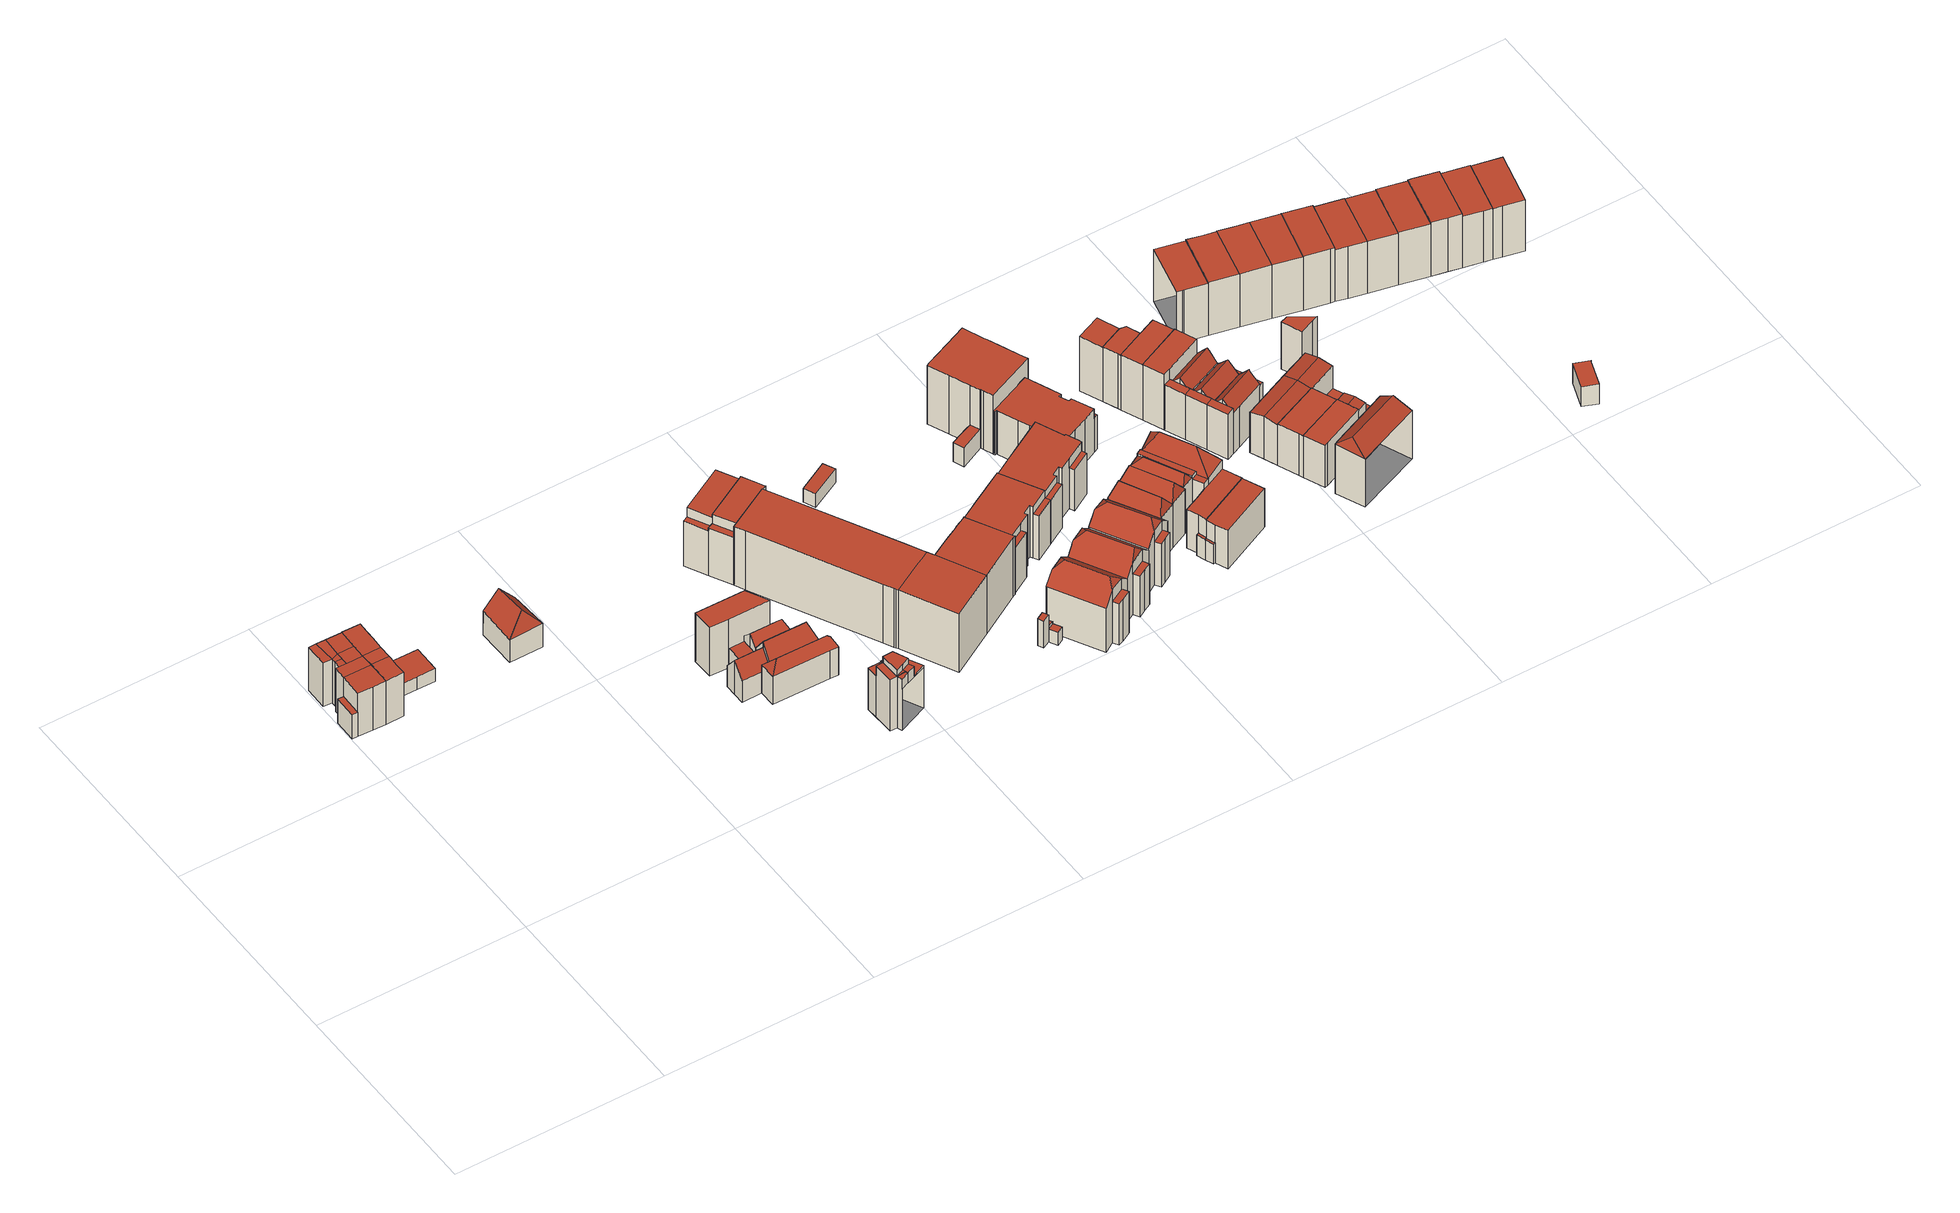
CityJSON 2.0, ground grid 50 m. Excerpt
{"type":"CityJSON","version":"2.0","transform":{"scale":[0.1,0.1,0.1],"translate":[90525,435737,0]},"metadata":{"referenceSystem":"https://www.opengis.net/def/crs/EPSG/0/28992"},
"CityObjects":{
"building1":{"type":"Building","attributes":{"TerrainHeight":1.72,"bron_tex":"UltraCAM-X 10cm juni 2008","voll_tex":"complete","bron_geo":"Lidar 15-30 punten - nov. 2008","status":"1","isWatertight":"0"},"geometry":[{"type":"MultiSurface","lod":"2","boundaries":[[[0,1,2,3]],[[3,2,4,5]],[[6,7,8,3]],[[9,10,11,12]],[[13,14,15,16,17,18]],[[5,11,6,3]],[[19,20,21,22]],[[23,24,25,26,27]],[[27,26,1,0,28,29]],[[18,17,30,31]],[[31,30,32,33,34,35,36]],[[7,28,0,8]],[[37,38,39,40,41,42]],[[43,44,45,46,47,48,49,50,51,52,53,54,55,56,57,58,59,60]],[[5,4,61,62]],[[7,6,58,63]],[[9,12,60,59]],[[12,11,64,65]],[[66,10,6]],[[10,9,59,58]],[[13,18,26,25]],[[17,16,37,67]],[[16,15,51,50]],[[15,14,52,51]],[[14,13,68,52]],[[11,5,62,64]],[[19,22,54,53]],[[22,21,55,54]],[[20,19,53,69]],[[23,27,21,20]],[[25,24,70,68]],[[24,23,69,70]],[[27,29,56,55]],[[29,28,57,56]],[[18,31,1,26]],[[30,17,67,71]],[[31,36,2,1]],[[36,35,4,2]],[[35,34,72,4]],[[34,33,44,43]],[[33,32,45,44]],[[32,30,71,42]],[[28,7,63,57]],[[42,41,46,45]],[[41,40,47,46]],[[40,39,48,47]],[[39,38,49,48]],[[38,37,50,49]]],"semantics":{"surfaces":[{"type":"RoofSurface"},{"type":"GroundSurface"},{"type":"WallSurface"}],"values":[0,0,0,0,0,0,0,0,0,0,0,0,0,1,2,2,2,2,2,2,2,2,2,2,2,2,2,2,2,2,2,2,2,2,2,2,2,2,2,2,2,2,2,2,2,2,2,2]}}]},
"building2":{"type":"Building","attributes":{"TerrainHeight":2.91,"bron_tex":"UltraCAM-X 10cm juni 2008","voll_tex":"complete","bron_geo":"Lidar 15-30 punten - nov. 2008","status":"1","isWatertight":"0"},"geometry":[{"type":"MultiSurface","lod":"2","boundaries":[[[73,74,75,76,77,78]],[[74,79,80,75]],[[80,76,75]],[[81,82,83,84,85,86]],[[74,73,87,88]],[[73,78,89,90]],[[78,77,84,83]],[[77,76,85,84]],[[79,74,88,91]],[[80,79,81,86]],[[76,80,86,85]]],"semantics":{"surfaces":[{"type":"RoofSurface"},{"type":"GroundSurface"},{"type":"WallSurface"}],"values":[0,0,0,1,2,2,2,2,2,2,2]}}]},
"building3":{"type":"Building","attributes":{"TerrainHeight":2.31,"bron_tex":"UltraCAM-X 10cm juni 2008","voll_tex":"complete","bron_geo":"Lidar 15-30 punten - nov. 2008","status":"1","isWatertight":"1"},"geometry":[{"type":"MultiSurface","lod":"2","boundaries":[[[92,93,94,95,96]],[[97,98,99,100,101]],[[92,96,98,97]],[[96,95,99,98]],[[95,94,100,99]],[[94,93,101,100]],[[93,92,97,101]]],"semantics":{"surfaces":[{"type":"RoofSurface"},{"type":"GroundSurface"},{"type":"WallSurface"}],"values":[0,1,2,2,2,2,2]}}]},
"building4":{"type":"Building","attributes":{"TerrainHeight":3.4,"bron_tex":"UltraCAM-X 10cm juni 2008","voll_tex":"complete","bron_geo":"Lidar 15-30 punten - nov. 2008","status":"1","isWatertight":"0"},"geometry":[{"type":"MultiSurface","lod":"2","boundaries":[[[102,103,104,105,106]],[[107,102,106,108,109,110]],[[111,112,113,114]],[[115,116,112,111]],[[117,118,119,120,121,122,123]],[[124,114,108,106]],[[111,124,106,125]],[[114,113,117,126]],[[113,112,127,117]],[[115,111,125,105]],[[112,116,118,127]],[[116,115,128,118]],[[103,102,129,120]],[[105,104,119,128]],[[104,103,120,119]],[[102,107,121,129]],[[107,110,122,121]],[[110,109,130,131]],[[109,108,126,123]]],"semantics":{"surfaces":[{"type":"RoofSurface"},{"type":"GroundSurface"},{"type":"WallSurface"}],"values":[0,0,0,0,1,2,2,2,2,2,2,2,2,2,2,2,2,2,2]}}]},
"building5":{"type":"Building","attributes":{"TerrainHeight":3.57,"bron_tex":"UltraCAM-X 10cm juni 2008","voll_tex":"complete","bron_geo":"Lidar 15-30 punten - nov. 2008","status":"1","isWatertight":"0"},"geometry":[{"type":"MultiSurface","lod":"2","boundaries":[[[132,133,134,135]],[[135,134,136,137]],[[130,138,139,140,141,131]],[[99,117,123,122,142,100]],[[131,141,142,122]],[[141,140,100,142]],[[140,139,143,100]],[[138,130,123,126]],[[132,135,144,138]],[[134,133,117,145]],[[133,132,126,117]],[[135,137,139,144]],[[137,136,99,143]],[[136,134,145,99]]],"semantics":{"surfaces":[{"type":"RoofSurface"},{"type":"GroundSurface"},{"type":"WallSurface"}],"values":[0,0,0,1,2,2,2,2,2,2,2,2,2,2]}}]},
"building6":{"type":"Building","attributes":{"TerrainHeight":3.4,"bron_tex":"UltraCAM-X 10cm juni 2008","voll_tex":"complete","bron_geo":"Lidar 15-30 punten - nov. 2008","status":"1","isWatertight":"0"},"geometry":[{"type":"MultiSurface","lod":"2","boundaries":[[[146,147,148]],[[148,147,149,150,151]],[[150,149,152]],[[146,153,154,152,149,147]],[[119,118,155,156,157,158]],[[146,148,119,158]],[[148,151,128,119]],[[151,150,118,128]],[[150,152,155,118]],[[152,154,156,155]],[[154,153,157,156]],[[153,146,158,157]]],"semantics":{"surfaces":[{"type":"RoofSurface"},{"type":"GroundSurface"},{"type":"WallSurface"}],"values":[0,0,0,0,1,2,2,2,2,2,2,2]}}]},
"building7":{"type":"Building","attributes":{"TerrainHeight":2.7,"bron_tex":"UltraCAM-X 10cm juni 2008","voll_tex":"complete","bron_geo":"Lidar 15-30 punten - nov. 2008","status":"1","isWatertight":"0"},"geometry":[{"type":"MultiSurface","lod":"2","boundaries":[[[159,160,161,162]],[[161,163,164,165]],[[166,167,168]],[[168,169,170,171,172]],[[173,174,175,176,177]],[[178,179,180,181,182,183]],[[184,185,186,187]],[[188,189,190,191,192,193]],[[184,187,176,175]],[[187,186,180,179]],[[186,194,168,172]],[[194,185,166,168]],[[185,184,162,161]],[[159,162,175,174]],[[161,160,192,191]],[[160,159,195,192]],[[164,163,196,197]],[[163,161,191,190]],[[167,166,161,165]],[[172,171,181,180]],[[171,170,198,199]],[[170,169,197,198]],[[169,167,165,164]],[[173,177,200,193]],[[174,173,193,195]],[[178,183,188,200]],[[183,182,189,188]],[[182,181,199,201]],[[179,178,177,176]]],"semantics":{"surfaces":[{"type":"RoofSurface"},{"type":"GroundSurface"},{"type":"WallSurface"}],"values":[0,0,0,0,0,0,0,1,2,2,2,2,2,2,2,2,2,2,2,2,2,2,2,2,2,2,2,2,2]}}]},
"building8":{"type":"Building","attributes":{"TerrainHeight":1.32,"bron_tex":"UltraCAM-X 10cm juni 2008","voll_tex":"complete","bron_geo":"Lidar 15-30 punten - nov. 2008","status":"1","isWatertight":"0"},"geometry":[{"type":"MultiSurface","lod":"2","boundaries":[[[202,203,204,205]],[[206,207,208,209]],[[210,211,212,213]],[[208,207,210,213]],[[202,205,212,211]],[[204,203,206,209]]],"semantics":{"surfaces":[{"type":"RoofSurface"},{"type":"GroundSurface"},{"type":"WallSurface"}],"values":[0,0,1,2,2,2]}}]},
"building9":{"type":"Building","attributes":{"TerrainHeight":0.57,"bron_tex":"UltraCAM-X 10cm juni 2008","voll_tex":"complete","bron_geo":"Lidar 15-30 punten - nov. 2008","status":"1","isWatertight":"0"},"geometry":[{"type":"MultiSurface","lod":"2","boundaries":[[[214,215,216,217,218,219]],[[220,221,222,223]],[[213,212,224,225,226]],[[221,220,209,208]],[[223,222,226,227]],[[222,221,213,226]],[[215,214,205,204]],[[214,219,224,212]],[[219,218,225,224]],[[218,217,228,225]],[[217,216,227,228]],[[216,215,220,223]]],"semantics":{"surfaces":[{"type":"RoofSurface"},{"type":"GroundSurface"},{"type":"WallSurface"}],"values":[0,0,1,2,2,2,2,2,2,2,2,2]}}]},
"building10":{"type":"Building","attributes":{"TerrainHeight":-0.59,"bron_tex":"UltraCAM-X 10cm juni 2008","voll_tex":"complete","bron_geo":"Lidar 15-30 punten - nov. 2008","status":"1","isWatertight":"0"},"geometry":[{"type":"MultiSurface","lod":"2","boundaries":[[[229,230,231,232,233,234,235,236,237,238,239,240,241,242]],[[243,244,245,246]],[[247,248,249,250,251,252,253,254]],[[255,256,257,258,259,260,261,262,263,264,265,266,267,268,269,226,225,270,271,272]],[[247,254,225,273]],[[254,253,270,225]],[[253,252,271,270]],[[252,251,272,271]],[[251,250,255,272]],[[250,249,256,255]],[[249,248,257,256]],[[230,229,228,226]],[[229,242,273,228]],[[242,241,248,247]],[[241,240,258,257]],[[240,239,244,243]],[[239,238,262,261]],[[235,234,266,265]],[[234,233,267,266]],[[233,232,268,267]],[[232,231,269,268]],[[231,230,226,269]],[[243,246,259,258]],[[246,245,260,259]],[[245,244,261,260]]],"semantics":{"surfaces":[{"type":"RoofSurface"},{"type":"GroundSurface"},{"type":"WallSurface"}],"values":[0,0,0,1,2,2,2,2,2,2,2,2,2,2,2,2,2,2,2,2,2,2,2,2,2]}}]},
"building11":{"type":"Building","attributes":{"TerrainHeight":-0.61,"bron_tex":"UltraCAM-X 10cm juni 2008","voll_tex":"complete","bron_geo":"Lidar 15-30 punten - nov. 2008","status":"1","isWatertight":"0"},"geometry":[{"type":"MultiSurface","lod":"2","boundaries":[[[235,274,275,276,238,237,236]],[[276,275,277,278,279,280,281,282,283,284,285]],[[286,287,288,289]],[[290,291,292,265,264,263,262,293,294,295,296,297,298,299,300,301,302,303]],[[238,276,293,262]],[[275,274,292,291]],[[274,235,265,292]],[[276,285,294,293]],[[285,284,295,294]],[[284,283,287,286]],[[283,282,299,298]],[[282,281,300,299]],[[281,280,301,300]],[[280,279,302,301]],[[279,278,303,302]],[[278,277,290,303]],[[277,275,291,290]],[[286,289,296,295]],[[289,288,297,296]],[[288,287,298,297]]],"semantics":{"surfaces":[{"type":"RoofSurface"},{"type":"GroundSurface"},{"type":"WallSurface"}],"values":[0,0,0,1,2,2,2,2,2,2,2,2,2,2,2,2,2,2,2,2]}}]},
"building12":{"type":"Building","attributes":{"TerrainHeight":-0.59,"bron_tex":"UltraCAM-X 10cm juni 2008","voll_tex":"complete","bron_geo":"Lidar 15-30 punten - nov. 2008","status":"1","isWatertight":"1"},"geometry":[{"type":"MultiSurface","lod":"2","boundaries":[[[304,305,306,307,308]],[[309,310,311,312,313]],[[304,308,310,309]],[[308,307,311,310]],[[307,306,312,311]],[[306,305,313,312]],[[305,304,309,313]]],"semantics":{"surfaces":[{"type":"RoofSurface"},{"type":"GroundSurface"},{"type":"WallSurface"}],"values":[0,1,2,2,2,2,2]}}]},
"building13":{"type":"Building","attributes":{"TerrainHeight":1.25,"bron_tex":"UltraCAM-X 10cm juni 2008","voll_tex":"complete","bron_geo":"Lidar 15-30 punten - nov. 2008","status":"1","isWatertight":"0"},"geometry":[{"type":"MultiSurface","lod":"2","boundaries":[[[314,315,316,317]],[[318,319,320,321]],[[322,323,324,325]],[[326,327,328,329,330,331]],[[315,314,332,326]],[[314,317,325,324]],[[317,316,331,330]],[[316,315,326,331]],[[321,320,328,333]],[[320,319,329,328]],[[319,318,330,329]],[[324,323,327,332]],[[323,322,333,327]],[[322,325,318,321]]],"semantics":{"surfaces":[{"type":"RoofSurface"},{"type":"GroundSurface"},{"type":"WallSurface"}],"values":[0,0,0,1,2,2,2,2,2,2,2,2,2,2]}}]},
"building14":{"type":"Building","attributes":{"TerrainHeight":-0.51,"bron_tex":"UltraCAM-X 10cm juni 2008","voll_tex":"complete","bron_geo":"Lidar 15-30 punten - nov. 2008","status":"1","isWatertight":"1"},"geometry":[{"type":"MultiSurface","lod":"2","boundaries":[[[334,335,336,337]],[[338,339,340,341]],[[334,337,341,340]],[[337,336,338,341]],[[336,335,339,338]],[[335,334,340,339]]],"semantics":{"surfaces":[{"type":"RoofSurface"},{"type":"GroundSurface"},{"type":"WallSurface"}],"values":[0,1,2,2,2,2]}}]},
"building15":{"type":"Building","attributes":{"TerrainHeight":0.47,"bron_tex":"UltraCAM-X 10cm juni 2008","voll_tex":"complete","bron_geo":"Lidar 15-30 punten - nov. 2008","status":"1","isWatertight":"0"},"geometry":[{"type":"MultiSurface","lod":"2","boundaries":[[[342,343,344,345,346,347]],[[348,349,350,343,342,351]],[[350,344,343]],[[351,342,347]],[[352,353,354,355,356]],[[357,358,359,360,361,362,363,364,365,366,367]],[[347,346,359,358]],[[346,345,368,369]],[[345,344,361,360]],[[348,351,357,367]],[[350,349,366,365]],[[349,348,367,366]],[[344,350,352,356]],[[351,347,358,357]],[[356,355,362,361]],[[355,354,363,362]],[[354,353,364,363]],[[353,352,365,364]]],"semantics":{"surfaces":[{"type":"RoofSurface"},{"type":"GroundSurface"},{"type":"WallSurface"}],"values":[0,0,0,0,0,1,2,2,2,2,2,2,2,2,2,2,2,2]}}]},
"building16":{"type":"Building","attributes":{"TerrainHeight":-0.65,"bron_tex":"UltraCAM-X 10cm juni 2008","voll_tex":"complete","bron_geo":"Lidar 15-30 punten - nov. 2008","status":"1","isWatertight":"0"},"geometry":[{"type":"MultiSurface","lod":"2","boundaries":[[[370,371,372,373,374,375,376,377,378,379,380,381,382]],[[383,384,385,386]],[[387,388,389,390]],[[391,392,393,394,395,396,397,302,301,398,399,400,401,402]],[[386,385,397,396]],[[385,384,302,397]],[[384,383,403,302]],[[390,389,391,404]],[[389,388,392,391]],[[388,387,405,392]],[[370,382,399,398]],[[382,381,400,399]],[[381,380,401,400]],[[380,379,402,401]],[[379,378,404,402]],[[378,377,387,390]],[[377,376,393,405]],[[376,375,394,393]],[[375,374,395,394]],[[374,373,396,395]],[[373,372,383,386]],[[372,371,301,403]],[[371,370,398,301]]],"semantics":{"surfaces":[{"type":"RoofSurface"},{"type":"GroundSurface"},{"type":"WallSurface"}],"values":[0,0,0,1,2,2,2,2,2,2,2,2,2,2,2,2,2,2,2,2,2,2,2]}}]},
"building17":{"type":"Building","attributes":{"TerrainHeight":-0.17,"bron_tex":"UltraCAM-X 10cm juni 2008","voll_tex":"complete","bron_geo":"Lidar 15-30 punten - nov. 2008","status":"1","isWatertight":"0"},"geometry":[{"type":"MultiSurface","lod":"2","boundaries":[[[406,407,408,409,410]],[[411,412,413]],[[414,415,416]],[[369,368,411,413,415,414]],[[415,413,412,417,418,416]],[[419,420,421,422,423,424,425,426,427,360,359]],[[410,409,424,423]],[[409,408,425,424]],[[408,407,426,425]],[[407,406,427,426]],[[412,411,406,410]],[[414,416,420,419]],[[369,414,419,359]],[[411,368,360,427]],[[416,418,421,420]],[[417,412,423,422]]],"semantics":{"surfaces":[{"type":"RoofSurface"},{"type":"GroundSurface"},{"type":"WallSurface"}],"values":[0,0,0,0,0,1,2,2,2,2,2,2,2,2,2,2]}}]},
"building18":{"type":"Building","attributes":{"TerrainHeight":-0.63,"bron_tex":"UltraCAM-X 10cm juni 2008","voll_tex":"complete","bron_geo":"Lidar 15-30 punten - nov. 2008","status":"1","isWatertight":"0"},"geometry":[{"type":"MultiSurface","lod":"2","boundaries":[[[428,429,430,431,432,433,434,435]],[[436,437,438,429,428,439]],[[439,428,435]],[[438,430,429]],[[440,441,442,443,444]],[[445,446,447,448,449,450,451,452,453,454,455,422,421]],[[435,434,447,446]],[[456,433,457]],[[433,432,449,448]],[[432,431,450,449]],[[431,430,451,450]],[[436,439,445,421]],[[438,437,422,455]],[[437,436,418,417]],[[439,435,446,445]],[[430,438,440,444]],[[444,443,452,451]],[[443,442,453,452]],[[442,441,454,453]],[[441,440,455,454]]],"semantics":{"surfaces":[{"type":"RoofSurface"},{"type":"GroundSurface"},{"type":"WallSurface"}],"values":[0,0,0,0,0,1,2,2,2,2,2,2,2,2,2,2,2,2,2,2]}}]},
"building19":{"type":"Building","attributes":{"TerrainHeight":-0.74,"bron_tex":"UltraCAM-X 10cm juni 2008","voll_tex":"complete","bron_geo":"Lidar 15-30 punten - nov. 2008","status":"1","isWatertight":"0"},"geometry":[{"type":"MultiSurface","lod":"2","boundaries":[[[458,459,460,461]],[[462,463,464,465,466,467,468,469,470,471,472,473,474,475]],[[476,477,478,479]],[[402,480,481,482,483,484,485,486,487,488,489,490,491,492,391]],[[479,478,492,493]],[[478,477,391,492]],[[477,476,404,391]],[[462,475,480,402]],[[475,474,481,480]],[[474,473,482,481]],[[473,472,494,495]],[[472,471,496,494]],[[471,470,485,484]],[[470,469,497,485]],[[469,468,458,461]],[[468,467,489,488]],[[467,466,490,489]],[[466,465,491,490]],[[465,464,493,491]],[[464,463,476,479]],[[463,462,402,404]],[[461,460,486,497]],[[460,459,487,486]],[[459,458,488,487]]],"semantics":{"surfaces":[{"type":"RoofSurface"},{"type":"GroundSurface"},{"type":"WallSurface"}],"values":[0,0,0,1,2,2,2,2,2,2,2,2,2,2,2,2,2,2,2,2,2,2,2,2]}}]},
"building20":{"type":"Building","attributes":{"TerrainHeight":-0.48,"bron_tex":"UltraCAM-X 10cm juni 2008","voll_tex":"complete","bron_geo":"Lidar 15-30 punten - nov. 2008","status":"1","isWatertight":"0"},"geometry":[{"type":"MultiSurface","lod":"2","boundaries":[[[498,499,500,501,502]],[[503,504,505,506,507]],[[498,502,506,505]],[[502,501,507,506]],[[500,499,504,503]],[[499,498,505,504]]],"semantics":{"surfaces":[{"type":"RoofSurface"},{"type":"GroundSurface"},{"type":"WallSurface"}],"values":[0,1,2,2,2,2]}}]},
"building21":{"type":"Building","attributes":{"TerrainHeight":-0.8,"bron_tex":"UltraCAM-X 10cm juni 2008","voll_tex":"complete","bron_geo":"Lidar 15-30 punten - nov. 2008","status":"1","isWatertight":"0"},"geometry":[{"type":"MultiSurface","lod":"2","boundaries":[[[508,509,510,511]],[[512,508,511]],[[512,513,514,457,509,508]],[[457,510,509]],[[447,515,516,517,518,448]],[[512,511,517,516]],[[456,514,434]],[[514,513,515,447]],[[513,512,516,515]],[[510,457,448,518]]],"semantics":{"surfaces":[{"type":"RoofSurface"},{"type":"GroundSurface"},{"type":"WallSurface"}],"values":[0,0,0,0,1,2,2,2,2,2]}}]},
"building22":{"type":"Building","attributes":{"TerrainHeight":-0.75,"bron_tex":"UltraCAM-X 10cm juni 2008","voll_tex":"complete","bron_geo":"Lidar 15-30 punten - nov. 2008","status":"1","isWatertight":"0"},"geometry":[{"type":"MultiSurface","lod":"2","boundaries":[[[519,520,521,522]],[[522,521,523,524,525]],[[519,522,525]],[[520,523,521]],[[517,526,527,528,518]],[[520,519,511,510]],[[529,524,527,530]],[[524,523,528,527]],[[519,525,526,517]],[[523,520,518,528]]],"semantics":{"surfaces":[{"type":"RoofSurface"},{"type":"GroundSurface"},{"type":"WallSurface"}],"values":[0,0,0,0,1,2,2,2,2,2]}}]},
"building23":{"type":"Building","attributes":{"TerrainHeight":-0.35,"bron_tex":"UltraCAM-X 10cm juni 2008","voll_tex":"complete","bron_geo":"Lidar 15-30 punten - nov. 2008","status":"1","isWatertight":"0"},"geometry":[{"type":"MultiSurface","lod":"2","boundaries":[[[531,532,533,534,535,536,537,538,539,540,541,542,543,544,545]],[[546,547,548,549,550,551,503,507,552,553,554,555,556,557]],[[531,545,554,553]],[[545,544,558,554]],[[544,543,555,558]],[[543,542,556,555]],[[542,541,557,556]],[[541,540,546,557]],[[540,539,547,546]],[[539,538,548,547]],[[538,537,549,548]],[[537,536,550,549]],[[536,535,551,550]],[[535,534,503,551]],[[534,533,501,500]],[[533,532,552,507]],[[532,531,553,552]]],"semantics":{"surfaces":[{"type":"RoofSurface"},{"type":"GroundSurface"},{"type":"WallSurface"}],"values":[0,1,2,2,2,2,2,2,2,2,2,2,2,2,2,2,2]}}]},
"building24":{"type":"Building","attributes":{"TerrainHeight":-0.64,"bron_tex":"UltraCAM-X 10cm juni 2008","voll_tex":"complete","bron_geo":"Lidar 15-30 punten - nov. 2008","status":"1","isWatertight":"0"},"geometry":[{"type":"MultiSurface","lod":"2","boundaries":[[[559,560,561,562]],[[563,564,565,566,567]],[[568,569,570,571,572,573,574,495,494,496,575,576,577,578,579,580,581,582,583]],[[482,584,585,586,587,588,589,549,548,590,591,592,593,594,595,596,597,598,599,600,484,483]],[[568,583,601,549]],[[583,582,564,563]],[[582,581,593,592]],[[581,580,594,593]],[[580,579,595,594]],[[579,578,596,595]],[[578,577,560,559]],[[577,576,599,602]],[[576,575,600,599]],[[575,496,484,600]],[[495,574,584,482]],[[574,573,585,584]],[[573,572,586,585]],[[572,571,587,586]],[[571,570,588,587]],[[570,569,589,588]],[[569,568,549,589]],[[563,567,548,601]],[[567,566,590,548]],[[566,565,591,590]],[[565,564,592,591]],[[559,562,597,596]],[[562,561,598,597]],[[561,560,602,598]]],"semantics":{"surfaces":[{"type":"RoofSurface"},{"type":"GroundSurface"},{"type":"WallSurface"}],"values":[0,0,0,1,2,2,2,2,2,2,2,2,2,2,2,2,2,2,2,2,2,2,2,2,2,2,2,2]}}]},
"building25":{"type":"Building","attributes":{"TerrainHeight":-0.89,"bron_tex":"UltraCAM-X 10cm juni 2008","voll_tex":"complete","bron_geo":"Lidar 15-30 punten - nov. 2008","status":"1","isWatertight":"0"},"geometry":[{"type":"MultiSurface","lod":"2","boundaries":[[[603,604,605]],[[606,607,608]],[[609,610,611,612]],[[604,606,608,605]],[[613,614,615,616]],[[605,608,607,603]],[[526,617,618,619,620,530,527]],[[604,603,621,526]],[[607,606,530,620]],[[611,610,622,623]],[[610,609,620,619]],[[606,604,525,529]],[[615,614,617,621]],[[614,613,612,624]],[[613,616,609,612]],[[616,615,603,607]]],"semantics":{"surfaces":[{"type":"RoofSurface"},{"type":"GroundSurface"},{"type":"WallSurface"}],"values":[0,0,0,0,0,0,1,2,2,2,2,2,2,2,2,2]}}]},
"building26":{"type":"Building","attributes":{"TerrainHeight":-1.07,"bron_tex":"UltraCAM-X 10cm juni 2008","voll_tex":"complete","bron_geo":"Lidar 15-30 punten - nov. 2008","status":"1","isWatertight":"0"},"geometry":[{"type":"MultiSurface","lod":"2","boundaries":[[[625,626,627,628]],[[629,630,631,632,633,623,622,634]],[[619,618,635,636,637,638,639,640,641]],[[625,628,639,638]],[[627,626,642,643]],[[626,625,638,637]],[[629,634,641,640]],[[634,622,619,641]],[[633,632,636,635]],[[632,631,644,645]],[[631,630,628,627]],[[630,629,640,639]]],"semantics":{"surfaces":[{"type":"RoofSurface"},{"type":"GroundSurface"},{"type":"WallSurface"}],"values":[0,0,1,2,2,2,2,2,2,2,2,2]}}]},
"building27":{"type":"Building","attributes":{"TerrainHeight":-0.92,"bron_tex":"UltraCAM-X 10cm juni 2008","voll_tex":"complete","bron_geo":"Lidar 15-30 punten - nov. 2008","status":"1","isWatertight":"0"},"geometry":[{"type":"MultiSurface","lod":"2","boundaries":[[[643,642,646,647]],[[645,644,648,649,650]],[[637,636,651,652,653,654]],[[647,646,654,653]],[[646,642,637,654]],[[645,650,651,636]],[[650,649,652,651]],[[649,648,653,652]],[[648,644,643,647]]],"semantics":{"surfaces":[{"type":"RoofSurface"},{"type":"GroundSurface"},{"type":"WallSurface"}],"values":[0,0,1,2,2,2,2,2,2]}}]},
"building28":{"type":"Building","attributes":{"TerrainHeight":-0.83,"bron_tex":"UltraCAM-X 10cm juni 2008","voll_tex":"complete","bron_geo":"Lidar 15-30 punten - nov. 2008","status":"1","isWatertight":"0"},"geometry":[{"type":"MultiSurface","lod":"2","boundaries":[[[624,655,656]],[[624,611,657,655]],[[655,657,658,659,656]],[[611,658,657]],[[617,660,661,635,618]],[[624,656,660,617]],[[656,659,661,660]],[[659,658,635,661]],[[658,611,623,633]]],"semantics":{"surfaces":[{"type":"RoofSurface"},{"type":"GroundSurface"},{"type":"WallSurface"}],"values":[0,0,0,0,1,2,2,2,2]}}]},
"building29":{"type":"Building","attributes":{"TerrainHeight":0.07,"bron_tex":"UltraCAM-X 10cm juni 2008","voll_tex":"complete","bron_geo":"Lidar 15-30 punten - nov. 2008","status":"1","isWatertight":"0"},"geometry":[{"type":"MultiSurface","lod":"2","boundaries":[[[662,663,664,665]],[[666,667,668,669]],[[663,662,667,666]],[[665,664,669,668]]],"semantics":{"surfaces":[{"type":"RoofSurface"},{"type":"GroundSurface"},{"type":"WallSurface"}],"values":[0,1,2,2]}}]},
"building30":{"type":"Building","attributes":{"TerrainHeight":-0.03,"bron_tex":"UltraCAM-X 10cm juni 2008","voll_tex":"complete","bron_geo":"Lidar 15-30 punten - nov. 2008","status":"1","isWatertight":"0"},"geometry":[{"type":"MultiSurface","lod":"2","boundaries":[[[670,671,672,673,674,675]],[[676,677,678,668,667]],[[675,674,662,665]],[[674,673,676,667]],[[673,672,677,676]],[[671,670,679,678]],[[670,675,668,679]]],"semantics":{"surfaces":[{"type":"RoofSurface"},{"type":"GroundSurface"},{"type":"WallSurface"}],"values":[0,1,2,2,2,2,2]}}]},
"building31":{"type":"Building","attributes":{"TerrainHeight":-0.14,"bron_tex":"UltraCAM-X 10cm juni 2008","voll_tex":"complete","bron_geo":"Lidar 15-30 punten - nov. 2008","status":"1","isWatertight":"0"},"geometry":[{"type":"MultiSurface","lod":"2","boundaries":[[[680,681,682,683,684]],[[678,677,685,686,687]],[[681,680,672,671]],[[680,684,685,677]],[[684,683,686,685]],[[682,681,678,687]]],"semantics":{"surfaces":[{"type":"RoofSurface"},{"type":"GroundSurface"},{"type":"WallSurface"}],"values":[0,1,2,2,2,2]}}]},
"building32":{"type":"Building","attributes":{"TerrainHeight":-0.33,"bron_tex":"UltraCAM-X 10cm juni 2008","voll_tex":"complete","bron_geo":"Lidar 15-30 punten - nov. 2008","status":"1","isWatertight":"0"},"geometry":[{"type":"MultiSurface","lod":"2","boundaries":[[[688,689,690,691,692]],[[687,686,693,694]],[[691,690,683,682]],[[690,689,693,686]],[[689,688,695,693]],[[688,692,694,695]],[[692,691,687,694]]],"semantics":{"surfaces":[{"type":"RoofSurface"},{"type":"GroundSurface"},{"type":"WallSurface"}],"values":[0,1,2,2,2,2,2]}}]},
"building33":{"type":"Building","attributes":{"TerrainHeight":-0.52,"bron_tex":"UltraCAM-X 10cm juni 2008","voll_tex":"complete","bron_geo":"Lidar 15-30 punten - nov. 2008","status":"1","isWatertight":"0"},"geometry":[{"type":"MultiSurface","lod":"2","boundaries":[[[696,697,698,699,700,701]],[[702,703,704,705,706]],[[706,707,708,702]],[[709,710,711,712]],[[694,693,713,714,715,716,717,718,719]],[[706,705,713,720]],[[705,704,697,696]],[[704,703,721,718]],[[722,702,723]],[[708,707,693,695]],[[707,706,720,693]],[[702,724,723]],[[710,709,695,694]],[[709,724,708]],[[722,712,703]],[[711,710,694,719]],[[696,701,714,713]],[[701,700,715,714]],[[700,699,716,715]],[[699,698,717,716]],[[698,697,718,717]]],"semantics":{"surfaces":[{"type":"RoofSurface"},{"type":"GroundSurface"},{"type":"WallSurface"}],"values":[0,0,0,0,1,2,2,2,2,2,2,2,2,2,2,2,2,2,2,2,2]}}]},
"building34":{"type":"Building","attributes":{"TerrainHeight":-0.55,"bron_tex":"UltraCAM-X 10cm juni 2008","voll_tex":"complete","bron_geo":"Lidar 15-30 punten - nov. 2008","status":"1","isWatertight":"0"},"geometry":[{"type":"MultiSurface","lod":"2","boundaries":[[[712,711,725,726]],[[727,728,729,730]],[[729,731,732,733,730]],[[734,735,736,737,738]],[[719,718,739,740,741,742,743,744]],[[728,727,718,721]],[[727,730,745,718]],[[729,746,747]],[[730,733,739,745]],[[733,732,735,734]],[[748,729,747]],[[712,746,728]],[[748,726,731]],[[725,711,719,744]],[[734,738,740,739]],[[738,737,741,740]],[[737,736,749,750]],[[736,735,743,742]]],"semantics":{"surfaces":[{"type":"RoofSurface"},{"type":"GroundSurface"},{"type":"WallSurface"}],"values":[0,0,0,0,1,2,2,2,2,2,2,2,2,2,2,2,2,2]}}]},
"building35":{"type":"Building","attributes":{"TerrainHeight":-0.56,"bron_tex":"UltraCAM-X 10cm juni 2008","voll_tex":"complete","bron_geo":"Lidar 15-30 punten - nov. 2008","status":"1","isWatertight":"0"},"geometry":[{"type":"MultiSurface","lod":"2","boundaries":[[[726,725,751,752,753]],[[732,731,754]],[[755,756,757,758,759]],[[760,761,762,763,764,765]],[[754,760,765,732]],[[744,743,766,767,768,769,770,771]],[[726,753,754,731]],[[753,772,754]],[[773,752,761]],[[752,751,771,774]],[[751,725,744,771]],[[755,759,767,766]],[[759,758,768,767]],[[758,757,769,768]],[[757,756,775,769]],[[765,764,766,776]],[[764,763,756,755]],[[763,762,770,775]],[[762,761,774,770]],[[773,760,777]],[[732,765,776,743]],[[760,772,777]]],"semantics":{"surfaces":[{"type":"RoofSurface"},{"type":"GroundSurface"},{"type":"WallSurface"}],"values":[0,0,0,0,0,1,2,2,2,2,2,2,2,2,2,2,2,2,2,2,2,2]}}]},
"building36":{"type":"Building","attributes":{"TerrainHeight":-0.41,"bron_tex":"UltraCAM-X 10cm juni 2008","voll_tex":"complete","bron_geo":"Lidar 15-30 punten - nov. 2008","status":"1","isWatertight":"0"},"geometry":[{"type":"MultiSurface","lod":"2","boundaries":[[[750,749,778,779]],[[741,780,781,742]],[[750,779,780,741]],[[779,778,781,780]],[[778,749,742,781]]],"semantics":{"surfaces":[{"type":"RoofSurface"},{"type":"GroundSurface"},{"type":"WallSurface"}],"values":[0,1,2,2,2]}}]},
"building37":{"type":"Building","attributes":{"TerrainHeight":-0.75,"bron_tex":"UltraCAM-X 10cm juni 2008","voll_tex":"complete","bron_geo":"Lidar 15-30 punten - nov. 2008","status":"1","isWatertight":"0"},"geometry":[{"type":"MultiSurface","lod":"2","boundaries":[[[782,783,784,785,786,787]],[[783,788,789,784]],[[785,784,789]],[[782,788,783]],[[790,791,792,793,794,795]],[[782,787,793,792]],[[787,786,794,793]],[[786,785,795,794]],[[785,789,790,795]],[[788,782,792,791]]],"semantics":{"surfaces":[{"type":"RoofSurface"},{"type":"GroundSurface"},{"type":"WallSurface"}],"values":[0,0,0,0,1,2,2,2,2,2]}}]},
"building38":{"type":"Building","attributes":{"TerrainHeight":-0.73,"bron_tex":"UltraCAM-X 10cm juni 2008","voll_tex":"complete","bron_geo":"Lidar 15-30 punten - nov. 2008","status":"1","isWatertight":"0"},"geometry":[{"type":"MultiSurface","lod":"2","boundaries":[[[796,797,798,799,800]],[[801,802,803,804]],[[805,801,804,806,807]],[[804,803,808,809]],[[810,806,804,809]],[[811,812,813,814]],[[812,815,816,813]],[[817,818,819,820,821]],[[822,823,824,825]],[[826,827,822,825,828]],[[829,830,831,832,833,834]],[[796,800,803,802]],[[800,799,827,826]],[[798,797,835,836]],[[797,796,837,835]],[[802,801,838,837]],[[805,807,829,834]],[[807,806,839,829]],[[801,805,834,838]],[[809,808,840,841]],[[808,803,826,828]],[[806,810,830,839]],[[810,809,841,830]],[[811,814,822,827]],[[814,813,842,822]],[[812,843,844]],[[813,816,823,842]],[[816,815,845,846]],[[847,812,844]],[[817,821,799,798]],[[821,843,811]],[[847,820,815]],[[820,819,832,845]],[[819,818,833,832]],[[818,817,836,833]],[[825,824,831,848]],[[824,823,846,831]],[[828,825,848,840]]],"semantics":{"surfaces":[{"type":"RoofSurface"},{"type":"GroundSurface"},{"type":"WallSurface"}],"values":[0,0,0,0,0,0,0,0,0,0,1,2,2,2,2,2,2,2,2,2,2,2,2,2,2,2,2,2,2,2,2,2,2,2,2,2,2,2]}}]},
"building39":{"type":"Building","attributes":{"TerrainHeight":0.68,"bron_tex":"UltraCAM-X 10cm juni 2008","voll_tex":"complete","bron_geo":"Lidar 15-30 punten - nov. 2008","status":"1","isWatertight":"0"},"geometry":[{"type":"MultiSurface","lod":"2","boundaries":[[[849,850,851,852,853,854]],[[855,856,857,858,859]],[[854,853,856,855]],[[852,851,858,857]],[[851,850,860,858]],[[850,849,859,860]]],"semantics":{"surfaces":[{"type":"RoofSurface"},{"type":"GroundSurface"},{"type":"WallSurface"}],"values":[0,1,2,2,2,2]}}]},
"building40":{"type":"Building","attributes":{"TerrainHeight":-0.66,"bron_tex":"UltraCAM-X 10cm juni 2008","voll_tex":"complete","bron_geo":"Lidar 15-30 punten - nov. 2008","status":"1","isWatertight":"1"},"geometry":[{"type":"MultiSurface","lod":"2","boundaries":[[[861,862,863,864,865,866,867]],[[868,869,870,871,872,873,874]],[[861,867,868,874]],[[867,866,869,868]],[[866,865,870,869]],[[865,864,871,870]],[[864,863,872,871]],[[863,862,873,872]],[[862,861,874,873]]],"semantics":{"surfaces":[{"type":"RoofSurface"},{"type":"GroundSurface"},{"type":"WallSurface"}],"values":[0,1,2,2,2,2,2,2,2]}}]},
"building41":{"type":"Building","attributes":{"TerrainHeight":0.39,"bron_tex":"UltraCAM-X 10cm juni 2008","voll_tex":"complete","bron_geo":"Lidar 15-30 punten - nov. 2008","status":"1","isWatertight":"0"},"geometry":[{"type":"MultiSurface","lod":"2","boundaries":[[[875,876,877,878,879]],[[856,880,881,857]],[[876,875,853,852]],[[875,879,882,856]],[[879,878,880,882]],[[877,876,857,881]]],"semantics":{"surfaces":[{"type":"RoofSurface"},{"type":"GroundSurface"},{"type":"WallSurface"}],"values":[0,1,2,2,2,2]}}]},
"building42":{"type":"Building","attributes":{"TerrainHeight":0.31,"bron_tex":"UltraCAM-X 10cm juni 2008","voll_tex":"complete","bron_geo":"Lidar 15-30 punten - nov. 2008","status":"1","isWatertight":"0"},"geometry":[{"type":"MultiSurface","lod":"2","boundaries":[[[883,884,885,886,887]],[[880,888,889,881]],[[885,884,878,877]],[[884,883,890,880]],[[883,887,888,890]],[[886,885,881,889]]],"semantics":{"surfaces":[{"type":"RoofSurface"},{"type":"GroundSurface"},{"type":"WallSurface"}],"values":[0,1,2,2,2,2]}}]},
"building43":{"type":"Building","attributes":{"TerrainHeight":0.24,"bron_tex":"UltraCAM-X 10cm juni 2008","voll_tex":"complete","bron_geo":"Lidar 15-30 punten - nov. 2008","status":"1","isWatertight":"0"},"geometry":[{"type":"MultiSurface","lod":"2","boundaries":[[[886,891,892,893,887]],[[888,894,895,889]],[[887,893,896,888]],[[893,892,894,896]],[[891,886,889,895]]],"semantics":{"surfaces":[{"type":"RoofSurface"},{"type":"GroundSurface"},{"type":"WallSurface"}],"values":[0,1,2,2,2]}}]},
"building44":{"type":"Building","attributes":{"TerrainHeight":0.17,"bron_tex":"UltraCAM-X 10cm juni 2008","voll_tex":"complete","bron_geo":"Lidar 15-30 punten - nov. 2008","status":"1","isWatertight":"0"},"geometry":[{"type":"MultiSurface","lod":"2","boundaries":[[[897,898,899,900,901,902]],[[894,903,904,895]],[[899,898,892,891]],[[898,897,905,894]],[[897,902,903,905]],[[902,901,906,907]],[[901,900,908,904]],[[900,899,895,908]]],"semantics":{"surfaces":[{"type":"RoofSurface"},{"type":"GroundSurface"},{"type":"WallSurface"}],"values":[0,1,2,2,2,2,2,2]}}]},
"building45":{"type":"Building","attributes":{"TerrainHeight":0.64,"bron_tex":"UltraCAM-X 10cm juni 2008","voll_tex":"complete","bron_geo":"Lidar 15-30 punten - nov. 2008","status":"1","isWatertight":"0"},"geometry":[{"type":"MultiSurface","lod":"2","boundaries":[[[906,909,910,911,907]],[[903,912,913,904]],[[907,911,912,903]],[[911,910,914,915]],[[910,909,916,913]],[[909,906,904,916]]],"semantics":{"surfaces":[{"type":"RoofSurface"},{"type":"GroundSurface"},{"type":"WallSurface"}],"values":[0,1,2,2,2,2]}}]},
"building46":{"type":"Building","attributes":{"TerrainHeight":0.74,"bron_tex":"UltraCAM-X 10cm juni 2008","voll_tex":"complete","bron_geo":"Lidar 15-30 punten - nov. 2008","status":"1","isWatertight":"0"},"geometry":[{"type":"MultiSurface","lod":"2","boundaries":[[[914,917,918,915]],[[912,919,920,913]],[[915,918,919,912]],[[917,914,913,920]]],"semantics":{"surfaces":[{"type":"RoofSurface"},{"type":"GroundSurface"},{"type":"WallSurface"}],"values":[0,1,2,2]}}]},
"building47":{"type":"Building","attributes":{"TerrainHeight":-0.26,"bron_tex":"UltraCAM-X 10cm juni 2008","voll_tex":"complete","bron_geo":"Lidar 15-30 punten - nov. 2008","status":"1","isWatertight":"1"},"geometry":[{"type":"MultiSurface","lod":"2","boundaries":[[[921,922,923,924,925]],[[926,927,928,929,930]],[[921,925,930,929]],[[925,924,926,930]],[[924,923,927,926]],[[923,922,928,927]],[[922,921,929,928]]],"semantics":{"surfaces":[{"type":"RoofSurface"},{"type":"GroundSurface"},{"type":"WallSurface"}],"values":[0,1,2,2,2,2,2]}}]},
"building48":{"type":"Building","attributes":{"TerrainHeight":0.47,"bron_tex":"UltraCAM-X 10cm juni 2008","voll_tex":"complete","bron_geo":"Lidar 15-30 punten - nov. 2008","status":"1","isWatertight":"0"},"geometry":[{"type":"MultiSurface","lod":"2","boundaries":[[[931,932,933,934]],[[919,935,936,920]],[[932,931,918,917]],[[931,934,935,919]],[[933,932,920,936]]],"semantics":{"surfaces":[{"type":"RoofSurface"},{"type":"GroundSurface"},{"type":"WallSurface"}],"values":[0,1,2,2,2]}}]},
"building49":{"type":"Building","attributes":{"TerrainHeight":0.21,"bron_tex":"UltraCAM-X 10cm juni 2008","voll_tex":"complete","bron_geo":"Lidar 15-30 punten - nov. 2008","status":"1","isWatertight":"0"},"geometry":[{"type":"MultiSurface","lod":"2","boundaries":[[[937,938,939,940,941,942]],[[935,943,944,936]],[[939,938,934,933]],[[938,937,945,935]],[[937,942,943,945]],[[942,941,946,947]],[[941,940,948,944]],[[940,939,936,948]]],"semantics":{"surfaces":[{"type":"RoofSurface"},{"type":"GroundSurface"},{"type":"WallSurface"}],"values":[0,1,2,2,2,2,2,2]}}]},
"building50":{"type":"Building","attributes":{"TerrainHeight":0.87,"bron_tex":"UltraCAM-X 10cm juni 2008","voll_tex":"complete","bron_geo":"Lidar 15-30 punten - nov. 2008","status":"1","isWatertight":"0"},"geometry":[{"type":"MultiSurface","lod":"2","boundaries":[[[946,949,950,951,947]],[[943,952,953,944]],[[947,951,952,943]],[[951,950,954,955]],[[950,949,956,953]],[[949,946,944,956]]],"semantics":{"surfaces":[{"type":"RoofSurface"},{"type":"GroundSurface"},{"type":"WallSurface"}],"values":[0,1,2,2,2,2]}}]},
"building51":{"type":"Building","attributes":{"TerrainHeight":1,"bron_tex":"UltraCAM-X 10cm juni 2008","voll_tex":"complete","bron_geo":"Lidar 15-30 punten - nov. 2008","status":"1","isWatertight":"0"},"geometry":[{"type":"MultiSurface","lod":"2","boundaries":[[[957,955,954,958,959,960]],[[952,961,962,953]],[[955,957,963,952]],[[957,960,961,963]],[[959,958,964,962]],[[958,954,953,964]]],"semantics":{"surfaces":[{"type":"RoofSurface"},{"type":"GroundSurface"},{"type":"WallSurface"}],"values":[0,1,2,2,2,2]}}]}
},
"vertices":[
[44,712,122],[82,712,122],[82,745,122],[44,745,122],[84,790,122],[46,791,122],[26,737,122],[26,729,122],[44,729,122],[5,738,123],[26,737,123],[23,792,122],[6,792,122],[82,628,123],[124,628,123],[124,654,123],[125,676,123],[125,682,123],[82,682,123],[3,630,68],[16,630,68],[17,683,68],[4,684,68],[16,630,122],[52,629,122],[82,628,122],[82,682,122],[17,683,122],[26,713,122],[18,713,122],[125,712,123],[82,712,123],[126,741,123],[126,763,123],[127,789,123],[84,790,123],[82,745,123],[125,676,36],[187,675,36],[230,674,36],[231,738,36],[189,739,36],[126,741,36],[127,789,0],[126,763,0],[126,741,0],[189,739,0],[231,738,0],[230,674,0],[187,675,0],[125,676,0],[124,654,0],[124,628,0],[3,630,0],[4,684,0],[17,683,0],[18,713,0],[26,713,0],[26,737,0],[5,738,0],[6,792,0],[84,790,121],[46,791,121],[26,729,0],[23,792,121],[6,792,121],[24,765,122],[125,682,36],[82,628,0],[16,630,0],[52,629,0],[125,712,36],[127,789,122],
[456,729,66],[418,730,111],[423,654,111],[462,636,66],[462,639,66],[457,713,66],[381,730,68],[383,637,63],[381,730,0],[456,729,0],[457,713,0],[462,639,0],[462,636,0],[383,637,0],[456,729,32],[418,730,32],[457,713,25],[456,729,25],[381,730,32],
[693,435,137],[694,385,137],[738,383,137],[836,383,137],[809,433,137],[693,435,0],[809,433,0],[836,383,0],[738,383,0],[694,385,0],
[707,315,96],[707,288,60],[754,288,60],[773,287,60],[774,314,96],[707,341,60],[774,340,60],[738,340,60],[738,341,59],[774,312,114],[875,311,114],[860,338,73],[774,340,73],[773,287,77],[889,286,77],[860,338,0],[889,286,0],[754,288,0],[707,288,0],[707,341,0],[738,341,0],[738,340,0],[774,314,112],[774,312,94],[774,340,0],[875,311,0],[773,287,0],[707,315,0],[738,340,56],[738,341,56],
[774,340,72],[860,338,72],[849,359,95],[774,360,95],[836,383,69],[774,383,70],[774,340,56],[774,383,56],[738,383,56],[739,341,56],[739,341,0],[774,383,0],[774,360,56],[849,359,0],
[754,249,80],[777,268,102],[754,288,79],[896,266,102],[889,286,78],[773,287,79],[901,263,99],[890,247,80],[910,246,79],[901,263,0],[910,246,0],[890,247,0],[754,249,0],
[907,106,145],[909,58,145],[925,58,145],[923,106,145],[929,46,145],[948,54,145],[946,59,145],[925,58,147],[946,59,147],[944,66,147],[948,54,147],[949,54,147],[968,62,147],[962,74,147],[906,133,117],[907,106,117],[923,106,117],[947,107,117],[935,133,117],[935,133,120],[947,107,120],[962,74,120],[968,62,120],[1000,75,120],[970,133,120],[923,106,162],[925,58,162],[962,74,162],[947,107,162],[970,133,0],[1000,75,0],[929,46,0],[925,58,0],[909,58,0],[906,133,0],[944,66,162],[907,106,0],[929,46,118],[948,54,117],[949,54,117],[968,62,116],[935,133,0],[1000,75,115],
[939,733,153],[833,677,153],[860,627,153],[966,684,153],[833,677,127],[821,671,127],[847,621,127],[860,627,127],[821,671,0],[939,733,0],[966,684,0],[847,621,0],
[966,684,161],[860,627,161],[887,578,161],[945,609,161],[993,635,161],[991,638,161],[860,627,135],[847,621,135],[875,571,135],[887,578,135],[991,638,0],[993,635,0],[875,571,0],[887,578,0],[945,609,0],
[945,609,166],[875,571,166],[887,547,166],[1033,272,166],[1045,249,166],[1047,245,166],[1049,242,166],[1117,279,166],[1142,292,166],[1155,299,166],[1152,305,166],[1139,330,166],[1136,335,166],[980,628,166],[1139,330,120],[1152,305,120],[1155,315,120],[1149,327,120],[980,628,78],[1136,335,78],[1154,344,78],[1046,548,78],[1033,574,78],[1020,598,78],[999,638,78],[993,635,78],[1046,548,0],[1154,344,0],[1136,335,0],[1139,330,0],[1149,327,0],[1155,315,0],[1152,305,0],[1155,299,0],[1142,292,0],[1117,279,0],[1049,242,0],[1047,245,0],[1045,249,0],[1033,272,0],[887,547,0],[999,638,0],[1020,598,0],[1033,574,0],[980,628,0],
[1114,119,166],[1219,179,166],[1164,283,166],[1321,237,166],[1327,240,166],[1326,241,166],[1271,340,166],[1268,338,166],[1244,326,166],[1241,324,166],[1216,311,166],[1198,302,166],[1216,311,109],[1241,324,109],[1231,327,109],[1219,321,109],[1321,237,0],[1219,179,0],[1114,119,0],[1164,283,0],[1198,302,0],[1216,311,0],[1219,321,0],[1231,327,0],[1241,324,0],[1244,326,0],[1268,338,0],[1271,340,0],[1326,241,0],[1327,240,0],
[1057,639,38],[1093,573,38],[1133,497,38],[1160,512,38],[1085,653,38],[1057,639,0],[1085,653,0],[1160,512,0],[1133,497,0],[1093,573,0],
[1303,105,76],[1286,96,76],[1292,83,76],[1310,92,76],[1310,92,37],[1320,74,37],[1335,82,37],[1324,100,37],[1324,100,43],[1316,112,43],[1303,105,43],[1310,92,43],[1286,96,0],[1316,112,0],[1335,82,0],[1320,74,0],[1310,92,0],[1292,83,0],[1303,105,0],[1324,100,0],
[1118,689,38],[1131,662,38],[1203,699,38],[1189,726,38],[1203,699,0],[1131,662,0],[1118,689,0],[1189,726,0],
[1373,130,165],[1422,42,165],[1449,39,146],[1470,51,124],[1405,168,124],[1381,155,148],[1324,122,124],[1389,5,124],[1414,20,150],[1347,135,148],[1414,20,117],[1422,7,117],[1435,13,117],[1457,25,117],[1449,39,117],[1347,135,0],[1381,155,0],[1405,168,0],[1470,51,0],[1449,39,0],[1457,25,0],[1435,13,0],[1422,7,0],[1414,20,0],[1389,5,0],[1324,122,0],[1470,51,120],[1405,168,121],
[1267,347,145],[1271,340,145],[1320,253,145],[1367,279,145],[1392,293,145],[1389,300,145],[1410,312,145],[1414,305,145],[1458,330,145],[1406,424,145],[1363,400,145],[1330,382,145],[1312,372,145],[1320,253,126],[1326,241,126],[1373,268,126],[1367,279,126],[1414,305,125],[1420,294,125],[1464,319,125],[1458,330,125],[1464,319,0],[1420,294,0],[1410,312,0],[1389,300,0],[1392,293,0],[1367,279,0],[1373,268,0],[1267,347,0],[1312,372,0],[1330,382,0],[1363,400,0],[1406,424,0],[1320,253,0],[1458,330,0],[1414,305,0],
[1492,64,114],[1500,50,114],[1518,60,114],[1535,69,114],[1528,84,114],[1492,64,146],[1528,84,147],[1507,80,167],[1427,181,147],[1454,173,167],[1461,200,148],[1551,96,121],[1485,213,121],[1427,181,0],[1461,200,0],[1485,213,0],[1551,96,0],[1528,84,0],[1535,69,0],[1518,60,0],[1500,50,0],[1492,64,0],
[1533,216,168],[1580,133,168],[1605,128,149],[1624,138,128],[1625,139,127],[1617,153,127],[1562,257,123],[1542,245,147],[1485,213,126],[1551,96,126],[1573,109,151],[1508,226,152],[1573,109,122],[1582,96,122],[1596,104,122],[1613,114,122],[1605,128,122],[1508,226,0],[1542,245,0],[1562,257,0],[1617,153,0],[1625,139,0],[1624,138,0],[1605,128,0],[1613,114,0],[1596,104,0],[1582,96,0],[1573,109,0],[1569,244,124],[1617,153,125],
[1550,381,115],[1556,370,115],[1602,396,115],[1597,408,115],[1406,424,140],[1458,330,140],[1503,355,140],[1499,362,140],[1520,374,140],[1524,367,140],[1550,381,140],[1597,408,140],[1594,416,140],[1582,443,140],[1579,441,140],[1551,505,140],[1481,466,140],[1448,448,140],[1458,330,122],[1464,319,122],[1509,344,122],[1503,355,122],[1448,448,0],[1481,466,0],[1551,505,0],[1579,441,0],[1582,443,0],[1594,416,0],[1602,396,0],[1556,370,0],[1550,381,0],[1524,367,0],[1520,374,0],[1499,362,0],[1509,344,0],[1503,355,0],[1579,441,123],[1551,505,123],[1582,443,123],[1597,408,0],
[1430,619,54],[1440,594,54],[1495,619,54],[1485,641,54],[1475,637,54],[1495,619,0],[1440,594,0],[1430,619,0],[1475,637,0],[1485,641,0],
[1588,261,159],[1633,175,159],[1661,175,124],[1604,284,124],[1562,260,126],[1563,258,126],[1562,257,124],[1563,258,0],[1562,260,0],[1604,284,0],[1661,175,0],
[1604,284,126],[1661,175,125],[1677,196,159],[1630,285,159],[1704,196,126],[1703,198,126],[1646,308,126],[1646,308,0],[1703,198,0],[1704,196,0],[1703,199,126],[1703,199,0],
[1445,735,166],[1466,687,166],[1485,641,166],[1495,619,166],[1497,620,166],[1499,613,166],[1508,592,166],[1623,640,166],[1614,660,166],[1601,690,166],[1584,730,166],[1581,736,166],[1561,784,166],[1511,763,166],[1452,739,166],[1601,690,0],[1614,660,0],[1623,640,0],[1508,592,0],[1499,613,0],[1497,620,0],[1466,687,0],[1445,735,0],[1452,739,0],[1561,784,0],[1581,736,0],[1584,730,0],[1511,763,0],
[1656,534,96],[1678,485,96],[1689,490,96],[1668,539,96],[1612,635,94],[1634,583,94],[1646,588,94],[1625,638,94],[1623,640,94],[1508,592,123],[1509,591,123],[1510,588,123],[1514,589,123],[1515,587,123],[1535,542,123],[1546,517,123],[1615,457,123],[1647,471,123],[1678,485,123],[1656,534,123],[1649,531,123],[1639,553,123],[1646,556,123],[1634,583,123],[1612,635,123],[1546,517,0],[1535,542,0],[1515,587,0],[1514,589,0],[1510,588,0],[1509,591,0],[1625,638,0],[1646,588,0],[1634,583,0],[1646,556,0],[1639,553,0],[1649,531,0],[1656,534,0],[1668,539,0],[1689,490,0],[1647,471,0],[1615,457,0],[1612,635,0],[1678,485,0],
[1675,324,128],[1646,308,127],[1671,296,150],[1703,199,129],[1732,212,128],[1714,212,150],[1732,212,125],[1745,188,125],[1758,194,125],[1745,218,125],[1745,218,134],[1686,331,134],[1675,324,134],[1732,212,134],[1686,331,0],[1758,194,0],[1745,188,0],[1732,212,0],[1675,324,0],[1745,188,109],[1758,194,109],[1686,331,125],
[1689,131,58],[1696,112,58],[1701,115,58],[1695,134,58],[1684,160,109],[1695,134,109],[1701,115,109],[1825,172,109],[1806,216,109],[1716,174,109],[1806,216,0],[1825,172,0],[1696,112,0],[1689,131,0],[1695,134,0],[1684,160,0],[1716,174,0],[1696,112,56],[1701,115,56],[1701,115,108],[1825,172,108],
[1704,93,56],[1708,94,56],[1708,94,108],[1721,66,108],[1846,124,108],[1846,124,0],[1721,66,0],[1708,94,0],[1704,93,0],
[1725,320,171],[1727,354,143],[1763,247,171],[1806,216,134],[1751,346,116],[1727,354,0],[1751,346,0],
[1828,619,153],[1808,670,153],[1750,645,153],[1771,595,153],[1808,670,0],[1828,619,0],[1771,595,0],[1750,645,0],
[1786,562,154],[1788,556,154],[1855,585,154],[1842,617,154],[1828,619,154],[1771,595,154],[1842,617,0],[1855,585,0],[1788,556,0],[1786,562,0],
[1855,585,155],[1788,556,155],[1809,508,155],[1917,555,155],[1896,602,155],[1896,602,0],[1917,555,0],[1809,508,0],
[1847,468,157],[1938,507,157],[1917,555,157],[1809,508,157],[1830,461,157],[1938,507,0],[1830,461,0],[1847,468,0],
[1950,481,102],[1957,462,102],[1968,466,102],[1969,466,102],[1962,485,102],[1961,485,102],[1857,445,145],[1866,423,117],[1957,462,116],[1950,481,140],[1948,485,145],[1938,507,117],[1847,468,117],[1847,468,128],[1830,461,128],[1849,415,128],[1866,423,128],[1950,481,0],[1961,485,0],[1962,485,0],[1969,466,0],[1968,466,0],[1957,462,0],[1849,415,0],[1948,485,0],[1866,423,0],[1862,432,128],[1857,445,128],[1851,459,128],
[1870,368,128],[1887,376,128],[1957,462,114],[1866,423,114],[1877,399,141],[1966,438,141],[1887,376,114],[1976,414,114],[1967,436,139],[1967,436,109],[1976,414,109],[1988,419,109],[1983,430,109],[1979,441,109],[1967,436,0],[1979,441,0],[1983,430,0],[1988,419,0],[1976,414,0],[1870,368,0],[1966,438,0],[1872,410,128],[1877,399,128],[1881,388,128],[1988,419,66],[1983,430,66],
[1890,321,128],[1907,329,128],[1887,375,128],[1887,375,114],[1986,389,109],[1996,368,109],[2007,373,109],[2007,374,109],[1998,393,109],[1897,352,142],[1907,329,114],[1929,338,114],[1996,368,114],[1986,389,139],[1986,391,142],[1986,389,0],[1998,393,0],[2007,374,0],[2007,373,0],[1929,338,0],[1890,321,0],[1892,363,128],[1902,341,128],[1907,329,0],[1996,368,0],[1986,391,0],[1897,352,128],
[2016,431,66],[2011,441,66],[2011,441,0],[2016,431,0],
[2015,125,140],[2039,97,169],[2170,150,169],[2166,190,136],[2025,130,138],[2025,129,140],[2044,59,137],[2196,120,137],[2196,120,0],[2044,59,0],[2015,125,0],[2025,129,0],[2025,130,0],[2166,190,0],
[1963,253,117],[1983,206,117],[1987,197,117],[2099,244,117],[2075,300,117],[1950,283,120],[1963,253,115],[2075,300,115],[2062,331,120],[1937,314,115],[2049,361,115],[1939,314,115],[2145,330,115],[2132,361,120],[2120,391,115],[2099,244,116],[2109,220,121],[2132,230,121],[2122,254,116],[2119,196,116],[2142,206,116],[1987,197,119],[2008,149,119],[2015,152,119],[2119,196,119],[2099,244,119],[2122,254,52],[2142,206,52],[2190,226,52],[2169,274,52],[2075,300,52],[2099,244,52],[2145,330,52],[1939,314,0],[2120,391,0],[2190,226,0],[2015,152,0],[2008,149,0],[1937,314,0],[1983,206,0],[1987,197,0],[1963,253,0],[1950,283,0],[2049,361,0],[2145,330,0],[2132,361,0],[2132,230,52],[2103,233,119],[2109,220,119],[2119,196,0],[2142,206,0],[2114,208,119],[2169,274,0],
[1983,648,147],[1995,645,147],[1999,644,147],[2048,633,147],[2077,758,147],[2011,773,147],[2011,773,0],[2077,758,0],[2048,633,0],[1999,644,0],[1983,648,0],[1995,645,0],
[2118,475,132],[2138,429,132],[2172,443,132],[2187,449,132],[2149,472,132],[2135,481,132],[2134,481,132],[2134,481,0],[2135,481,0],[2149,472,0],[2187,449,0],[2172,443,0],[2138,429,0],[2118,475,0],
[2077,758,150],[2048,633,150],[2114,618,150],[2142,743,150],[2113,749,150],[2142,743,0],[2114,618,0],[2113,749,0],
[2183,733,151],[2142,743,151],[2114,618,151],[2180,603,151],[2209,728,151],[2209,728,0],[2180,603,0],[2183,733,0],
[2245,588,151],[2275,712,151],[2274,713,151],[2275,712,0],[2245,588,0],[2274,713,0],
[2276,712,152],[2275,712,152],[2245,588,152],[2302,575,152],[2311,573,152],[2340,697,152],[2340,697,0],[2311,573,0],[2276,712,0],[2311,573,147],[2340,697,147],[2302,575,0],
[2338,566,147],[2378,557,147],[2406,682,147],[2406,682,0],[2378,557,0],[2378,557,146],[2406,682,146],[2338,566,0],
[2442,542,146],[2471,668,146],[2471,668,0],[2442,542,0],
[2558,57,56],[2592,44,56],[2614,107,56],[2615,108,56],[2580,121,56],[2615,108,0],[2614,107,0],[2592,44,0],[2558,57,0],[2580,121,0],
[2471,668,149],[2442,542,149],[2509,527,149],[2537,652,149],[2537,652,0],[2509,527,0],
[2547,650,152],[2537,652,152],[2509,527,152],[2546,519,152],[2575,512,152],[2603,637,152],[2603,637,0],[2575,512,0],[2547,650,0],[2575,512,145],[2603,637,145],[2546,519,0],
[2620,502,145],[2638,498,145],[2667,623,145],[2667,623,0],[2638,498,0],[2638,498,144],[2667,623,144],[2620,502,0],
[2668,622,144],[2659,493,144],[2706,482,144],[2735,607,144],[2735,607,0],[2706,482,0],[2668,622,0],[2659,493,0]
]}
